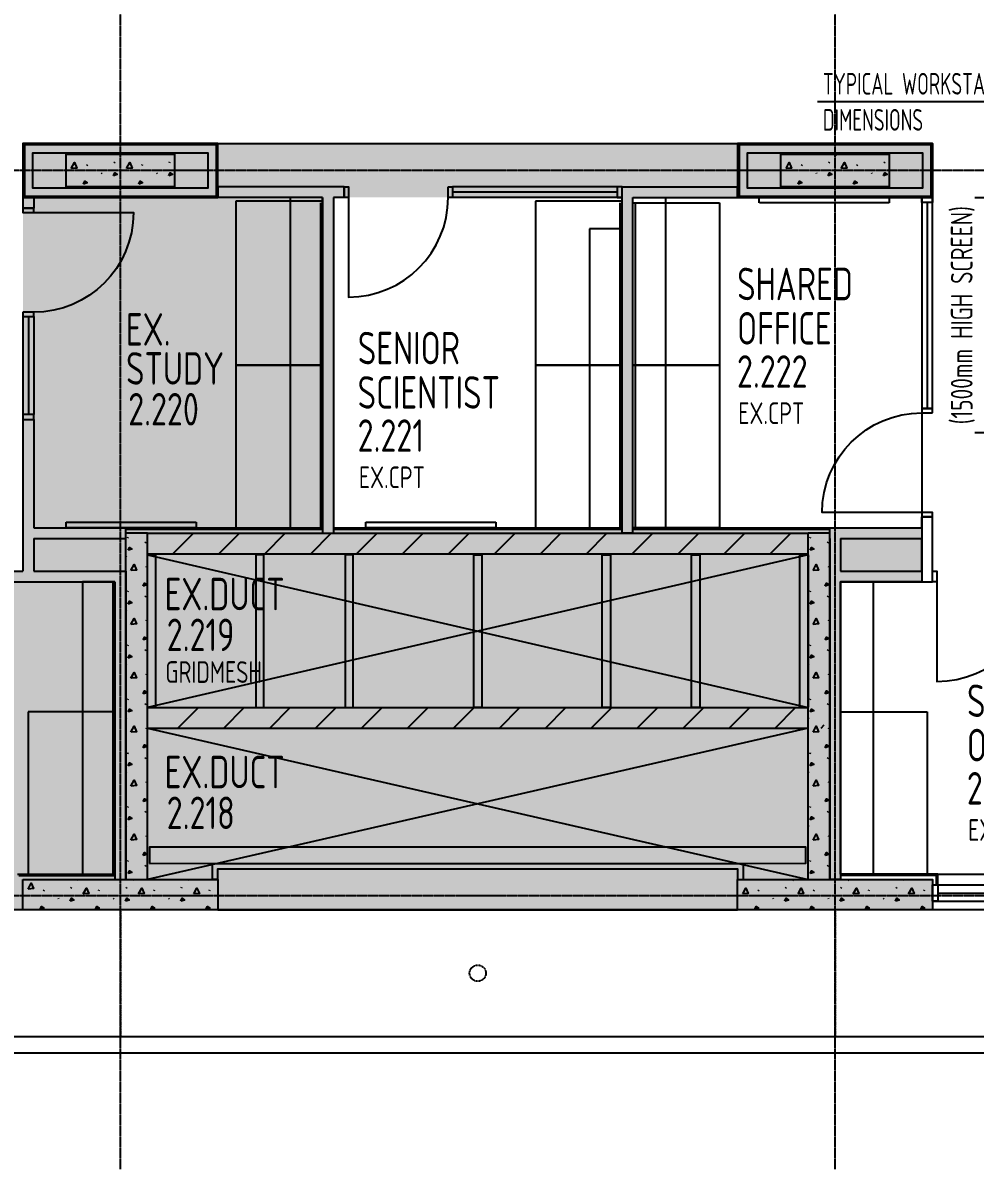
# Model space of a CAD drawing. Header units: millimetres. Extents: x -45258 to 103756, y -3540 to 105026.
# Drawn here: x 38473 to 47266, y -2981 to 7605 of the extents above; entities that cross this region are included whole.
import ezdxf

# ---------------------------------------------------------------- set-up
doc = ezdxf.new("R2010")
doc.units = ezdxf.units.MM
doc.header["$LTSCALE"] = 0.4
for name, pattern in [('BLD-80-FL-2$0$CENTER', [50.8, 31.75, -6.35, 6.35, -6.35]), ('BLD-80-FL-2$0$DASHED2', [9.525, 6.35, -3.175]), ('BLD-80-FL-2$0$HIDDEN2', [4.7625, 3.175, -1.5875])]:
    doc.linetypes.add(name, pattern=pattern)
for name, color, linetype in [('BLD-80-FL-2$0$DO-EXST-6CO', 6, 'Continuous'), ('BLD-80-FL-2$0$FL-EXST-8CO', 8, 'Continuous'), ('BLD-80-FL-2$0$FU-FIXD-8CO-EXST', 8, 'Continuous'), ('BLD-80-FL-2$0$ST-GRID-9CE', 9, 'BLD-80-FL-2$0$CENTER'), ('BLD-80-FL-2$0$TX-DIMS-8C0-100', 8, 'Continuous'), ('BLD-80-FL-2$0$TX-EXST-6CO', 6, 'Continuous'), ('BLD-80-FL-2$0$TX-RMNU-2C0-100', 2, 'Continuous'), ('BLD-80-FL-2$0$TX-ROOM-2CO-100', 2, 'Continuous'), ('BLD-80-FL-2$0$TX-ROOM-2CO-NEW', 2, 'Continuous'), ('BLD-80-FL-2$0$TX-TEXT-7C0-100', 7, 'Continuous'), ('BLD-80-FL-2$0$WA-HTCH-8CO-EXST', 8, 'Continuous'), ('BLD-80-FL-2$0$WA-MASN-3CO-EXST', 3, 'Continuous'), ('BLD-80-FL-2$0$WA-PART-6C0-EXST', 6, 'Continuous'), ('BLD-80-FL-2$0$WN-EXST-8CO', 8, 'Continuous'), ('XREF', 8, 'Continuous')]:
    doc.layers.add(name, color=color, linetype=linetype)
doc.layers.add('BLD-80-FL-2$0$FU-LOOS-8H2-EXST', color=8, linetype='BLD-80-FL-2$0$HIDDEN2', lineweight=25)
doc.layers.add('BLD-80-FL-2$0$SI-BUIL-253CO', color=253, linetype='Continuous', lineweight=25)
doc.styles.add('BLD-80-FL-2$0$STANDARD', font='isocp2.shx', dxfattribs={"width": 0.8})
doc.dimstyles.new('BLD-80-FL-2$0$TX-DIMS100', dxfattribs={"dimtxt": 200, "dimasz": 250, "dimexe": 125, "dimexo": 500, "dimgap": 50, "dimtad": 1, "dimdec": 1, "dimdsep": 46, "dimtxsty": 'BLD-80-FL-2$0$STANDARD', "dimblk1": 'BLD-80-FL-2$0$DIMTICK', "dimblk2": 'BLD-80-FL-2$0$DIMTICK', "dimsah": 1, "dimcen": 2.5, "dimse1": 1, "dimse2": 1, "dimclrd": 8, "dimclre": 8, "dimclrt": 2, "dimadec": 0, "dimazin": 0, "dimtfac": 1, "dimtdec": 1, "dimtmove": 2, "dimatfit": 3, "dimldrblk": 'BLD-80-FL-2$0$DIMTICK', "dimfxl": 1, "dimtolj": 1, "dimtzin": 0, "dimarcsym": 0})

# ---------------------------------------------------------------- blocks, each defined once
blk = doc.blocks.new('BLD-80-FL-2$0$RMIDEN-EX-100')
at = {"style": 'BLD-80-FL-2$0$STANDARD'}
for tag, p, height in [('ROOMNAM1', (-15, 1567), 300), ('ROOMNAM2', (-15, 1158), 300), ('ROOMNAM3', (-15, 750), 300), ('ROOMNUM', (-14, 345), 300), ('XX', (0, 15), 200)]:
    blk.add_attdef(tag, p, '', height=height, dxfattribs=at)
blk = doc.blocks.new('BLD-80-FL-2$0$RMIDEN-2')
at = {"layer": 'BLD-80-FL-2$0$TX-RMNU-2C0-100', "style": 'BLD-80-FL-2$0$STANDARD'}
blk.add_attdef('ROOMNUM', (-11, 488), '', height=300, dxfattribs=at)
at = {"layer": 'BLD-80-FL-2$0$TX-ROOM-2CO-100', "style": 'BLD-80-FL-2$0$STANDARD'}
for tag, p in [('ROOMNAM1', (-12, 1710)), ('ROOMNAM2', (-12, 1301)), ('ROOMNAM3', (-12, 893))]:
    blk.add_attdef(tag, p, '', height=300, dxfattribs=at)
at = {"layer": 'BLD-80-FL-2$0$TX-TEXT-7C0-100', "style": 'BLD-80-FL-2$0$STANDARD'}
blk.add_attdef('XX', (2, 158), '', height=200, dxfattribs=at)
blk = doc.blocks.new('BLD-80-FL-2$0$DIMTICK')
for p, q in [((0, 1), (0, -1)), ((-1, 0), (1, 0))]:
    blk.add_line(p, q)
at = {"color": 2, "linetype": 'Continuous'}
blk.add_line((-0.5, -0.5), (0.5, 0.5), dxfattribs=at)
blk = doc.blocks.new('*D110')
at = {"layer": 'BLD-80-FL-2$0$TX-DIMS-8C0-100', "color": 8, "lineweight": -2, "transparency": 16777216}
blk.add_line((47741, 4525), (47741, 6200), dxfattribs=at)
at = {"layer": 'Defpoints', "color": 0, "transparency": 16777216}
for p in [(47741, 6450), (48200, 6450), (48200, 4275)]:
    blk.add_point(p, dxfattribs=at)
at = {"layer": 'BLD-80-FL-2$0$TX-DIMS-8C0-100', "color": 8, "lineweight": -2, "transparency": 16777216, "xscale": 250, "yscale": 250, "zscale": 250}
for p, rotation in [((47741, 6450), 90), ((47741, 4275), 270)]:
    blk.add_blockref('BLD-80-FL-2$0$DIMTICK', p, dxfattribs=dict(at, rotation=rotation))
at = {"layer": 'BLD-80-FL-2$0$TX-DIMS-8C0-100', "color": 2, "transparency": 16777216, "insert": (47379, 5363), "char_height": 200, "attachment_point": 5, "rotation": 90, "style": 'BLD-80-FL-2$0$STANDARD'}
blk.add_mtext('\\A1;(1500mm HIGH SCREEN)', dxfattribs=at)
blk = doc.blocks.new('BLD-80-FL-2', base_point=(226.58, 457.44))
at = {"layer": 'BLD-80-FL-2$0$SI-BUIL-253CO'}
h = blk.add_hatch(color=256, dxfattribs=at)
h.dxf.hatch_style = 1
h.paths.add_polyline_path([(33930.98, 4350.99), (36240.99, 4350.99), (36240.99, 199.98), (33930.98, 199.98)], flags=16)
h.paths.add_polyline_path([(38800, 6450.02), (41466.66, 6450.02), (41466.66, 3400.02), (38800, 3400.02)], flags=16)
h.paths.add_polyline_path([(36350, 2900.02), (39550, 2900.02), (39550, 200.02), (36350, 200.02)], flags=16)
h.paths.add_polyline_path([(41566.66, 6450.02), (44233.32, 6450.02), (44233.32, 3400.02), (41566.66, 3400.02)], flags=16)
h.paths.add_polyline_path([(38700, 6950.02), (38700, 3000.02), (36349.99, 3000.02), (36349.99, 6950.02), (29849.99, 6950.01), (29849.99, 8700.01), (27292.54, 8700.01), (27292.54, 8818.01), (28771.29, 18568.34), (29466.85, 23152.04), (16621.8, 25100.52), (16625.04, 25122.94), (16625.04, 27379.99), (12299.98, 27379.99), (12299.98, 27100), (13799.98, 27100), (13799.98, 25086.47), (219.98, 23282.48), (219.98, 19520), (3199.98, 19520), (3199.98, 17500), (199.98, 17500), (199.98, 17220), (1349.98, 17220), (1349.98, 16017.89), (739.79, 15927.75), (772.65, 15705.27), (-1172.02, 15418.02), (-327.38, 9699.99), (849.99, 9699.99), (849.99, 9474.99), (4649.78, 9474.99), (4649.78, 6950), (3600, 6950), (3600, 2989.93), (10761.85, 2240.02), (10784.76, 2458.82), (10752.61, 2462.19), (10752.61, 2550.02), (16300, 2550), (16300.02, 1881.32), (16155.36, 1896.47), (16132.45, 1677.66), (19500, 1325.05), (19500.01, 149.98), (18899.98, 147.57), (18900, -130.02), (47099.98, -129.97), (47099.98, 150.03), (46250, 150.03), (46250, 2900.03), (46999.99, 2900.03), (46999.99, 3399.98), (44333.26, 3399.98), (44333.26, 6450.02), (47099.99, 6450.02), (47099.99, 6950.02)])
h = blk.add_hatch(color=256, dxfattribs=at)
h.dxf.hatch_style = 1
h.paths.add_polyline_path([(41466.67, 6450.02), (38800.01, 6450.02), (38800.01, 3400.02), (41466.67, 3400.02)])
h = blk.add_hatch(color=256, dxfattribs=at)
h.dxf.hatch_style = 1
h.paths.add_polyline_path([(39550.01, 2900.02), (36350.01, 2900.02), (36350.01, 200.02), (39550.01, 200.02)])
at = {"layer": 'BLD-80-FL-2$0$DO-EXST-6CO'}
blk.add_line((47099.99, 3500.03), (46999.99, 3500.03), dxfattribs=at)
for points in [[(41666.66, 6550.02), (41706.66, 6550.02), (41706.66, 6450.02), (41666.66, 6450.02)], [(42626.66, 6550.02), (42666.66, 6550.02), (42666.66, 6450.02), (42626.66, 6450.02)], [(38699.99, 6350.02), (38699.99, 6310.01), (38799.99, 6310.02), (38799.99, 6350.02)], [(38700, 5390.02), (38700, 5350.02), (38800, 5350.02), (38799.99, 5390.02)], [(47099.99, 4460.03), (47099.99, 4500.03), (46999.99, 4500.03), (46999.99, 4460.03)], [(47099.99, 3500.03), (47099.99, 3540.03), (46999.99, 3540.03), (46999.99, 3500.03)], [(47099.99, 3000.03), (47139.99, 3000.03), (47139.99, 2900.03), (47099.99, 2900.03)]]:
    blk.add_lwpolyline(points, close=True, dxfattribs=at)
for points in [[(41706.66, 6450.02), (41706.66, 5530.02), (41706.66, 5530.02, 0.41421356), (42626.66, 6450.02)], [(38799.99, 6310.02), (39719.99, 6310.02), (39719.99, 6310.02, -0.41421356), (38800, 5390.02)], [(46999.99, 3540.03), (46079.99, 3540.03), (46079.99, 3540.03, -0.41421356), (46999.99, 4460.03)], [(47139.99, 2900.03), (47139.99, 1980.03), (47139.99, 1980.03, 0.41421356), (48059.99, 2900.03)]]:
    blk.add_lwpolyline(points, format="xyb", dxfattribs=at)
at = {"layer": 'BLD-80-FL-2$0$FL-EXST-8CO'}
for p, q in [((39849.99, 3150.02), (45950, 1740.03)), ((45950, 3150.03), (39850, 1740.02)), ((45950, 1550.03), (39850, 150.02)), ((39850, 1550.02), (45950, 150.03)), ((47149.98, 200.03), (51849.98, 200.03)), ((40499.98, -129.98), (45299.98, -129.97)), ((65099.98, -129.96), (47099.98, -129.97))]:
    blk.add_line(p, q, dxfattribs=at)
at = {"layer": 'BLD-80-FL-2$0$FL-EXST-8CO', "linetype": 'BLD-80-FL-2$0$DASHED2'}
for p, q in [((39600, -129.98), (39600, -1299.11)), ((46200, -129.97), (46200, -1299.11))]:
    blk.add_line(p, q, dxfattribs=at)
at = {"layer": 'BLD-80-FL-2$0$FL-EXST-8CO', "linetype": 'BLD-80-FL-2$0$HIDDEN2'}
for points in [[(39850.04, 3150.02), (39925.04, 3150.02), (39925.04, 1740.02), (39850.04, 1740.02)], [(40924.91, 1740.02), (40924.91, 3150.02), (40849.91, 3150.02), (40849.91, 1740.02)], [(41749.91, 1740.02), (41749.91, 3150.02), (41674.91, 3150.02), (41674.91, 1740.02)], [(42862.49, 1740.02), (42862.49, 3150.03), (42937.49, 3150.03), (42937.49, 1740.02)], [(44050.06, 1740.02), (44050.06, 3150.03), (44125.06, 3150.03), (44125.07, 1740.02)], [(44875.07, 1740.03), (44875.07, 3150.03), (44950.07, 3150.03), (44950.07, 1740.03)], [(45874.92, 3150.03), (45949.92, 3150.03), (45949.92, 1740.03), (45874.92, 1740.03)]]:
    blk.add_lwpolyline(points, close=True, dxfattribs=at)
at = {"layer": 'BLD-80-FL-2$0$FL-EXST-8CO'}
for points in [[(20699.98, -1449.13), (68349.98, -1449.09), (68349.98, 2111.3)], [(20699.98, -1299.13), (68199.98, -1299.09), (68199.98, 2087.62)]]:
    blk.add_lwpolyline(points, dxfattribs=at)
at = {"layer": 'BLD-80-FL-2$0$FL-EXST-8CO', "linetype": 'BLD-80-FL-2$0$DASHED2'}
blk.add_circle((42900, -714.54), 75, dxfattribs=at)
at = {"layer": 'BLD-80-FL-2$0$FU-FIXD-8CO-EXST'}
for p, q in [((41466.6, 6414.98), (40666.6, 6414.98)), ((40666.6, 6414.98), (40666.6, 4899.98)), ((41466.6, 6449.98), (41166.6, 6449.98)), ((41166.6, 6449.98), (41166.6, 3399.98)), ((41446.6, 6401.68), (41446.6, 3399.98)), ((41466.6, 4899.98), (41466.6, 6414.98)), ((44233.26, 6414.98), (43433.26, 6414.99)), ((43433.26, 6414.99), (43433.26, 4899.99)), ((44213.26, 6401.68), (44213.26, 3399.98)), ((44233.26, 4899.98), (44233.26, 6414.98)), ((44333.26, 3399.98), (44333.26, 6449.98)), ((44333.26, 6399.98), (45133.26, 6399.98)), ((44333.26, 4899.98), (44333.26, 6399.98)), ((44353.26, 6401.68), (44353.26, 3399.98)), ((44633.26, 6449.98), (44633.26, 3399.98)), ((45133.26, 6399.98), (45133.26, 4899.98)), ((44233.26, 6161.34), (43933.26, 6161.34)), ((43933.26, 6161.34), (43933.26, 3399.98)), ((44233.26, 3399.98), (44233.26, 6161.34)), ((41466.6, 4899.98), (40666.6, 4899.98)), ((40666.6, 4899.98), (40666.6, 3399.98)), ((40666.6, 4899.98), (41466.6, 4899.98)), ((41466.6, 3399.98), (41466.6, 4899.98)), ((44233.26, 4899.98), (43433.26, 4899.99)), ((43433.26, 4899.99), (43433.26, 3399.99)), ((43433.26, 4899.99), (44233.26, 4899.98)), ((44233.26, 3399.98), (44233.26, 4899.98)), ((44333.26, 4899.98), (45133.26, 4899.98)), ((44333.26, 3399.98), (44333.26, 4899.98)), ((45133.26, 4899.98), (44333.26, 4899.98)), ((45133.26, 4899.98), (45133.26, 3399.98)), ((39099.94, 3449.98), (40299.94, 3449.98)), ((39099.94, 3399.98), (39099.94, 3449.98)), ((40299.94, 3399.98), (39099.94, 3399.98)), ((40299.94, 3449.98), (40299.94, 3399.98)), ((40666.6, 3399.98), (41466.6, 3399.98)), ((41166.6, 3399.98), (41466.6, 3399.98)), ((41866.6, 3449.98), (43066.6, 3449.98)), ((41866.6, 3399.98), (41866.6, 3449.98)), ((43066.6, 3399.98), (41866.6, 3399.98)), ((43066.6, 3449.98), (43066.6, 3399.98)), ((43433.26, 3399.99), (44233.26, 3399.98)), ((43933.26, 3399.98), (44233.26, 3399.98)), ((45133.26, 3399.98), (44333.26, 3399.98)), ((44633.26, 3399.98), (44333.26, 3399.98)), ((39249.37, 2899.98), (39249.37, 199.98)), ((39529.37, 2899.98), (39529.37, 199.98)), ((39549.37, 199.98), (39549.37, 2899.98)), ((46249.94, 2899.99), (46549.94, 2899.99)), ((46249.94, 199.98), (46249.94, 2899.99)), ((46549.94, 2899.99), (46549.94, 199.98)), ((39549.37, 1699.98), (38749.37, 1699.98)), ((38749.37, 1699.98), (38749.37, 199.98)), ((46249.94, 1699.98), (47049.94, 1699.98)), ((46249.94, 199.98), (46249.94, 1699.98)), ((47049.94, 1699.98), (47049.94, 199.98)), ((46549.94, 199.98), (46249.94, 199.98))]:
    blk.add_line(p, q, dxfattribs=at)
at = {"layer": 'BLD-80-FL-2$0$FU-LOOS-8H2-EXST'}
for p, q in [((41466.6, 3399.98), (41466.6, 6449.98)), ((45499.93, 6449.98), (46699.93, 6449.98)), ((45499.93, 6399.98), (45499.93, 6449.98)), ((46699.93, 6399.98), (45499.93, 6399.98)), ((46699.93, 6449.98), (46699.93, 6399.98)), ((39549.37, 2899.98), (39249.37, 2899.98)), ((39549.37, 199.98), (39549.37, 1699.98)), ((38749.37, 199.98), (39549.37, 199.98)), ((39249.37, 199.98), (39549.37, 199.98)), ((47049.94, 199.98), (46249.94, 199.98))]:
    blk.add_line(p, q, dxfattribs=at)
at = {"layer": 'BLD-80-FL-2$0$SI-BUIL-253CO', "flags": 128}
blk.add_lwpolyline([(38700, 6950.02), (47099.99, 6950.02), (47099.99, 6450.02), (46999.99, 6450.02), (46999.99, 2900.03), (46250, 2900.03), (46250, 150.03), (47099.98, 150.03), (47099.98, -129.97), (18900, -130.02)], dxfattribs=at)
at = {"layer": 'BLD-80-FL-2$0$ST-GRID-9CE'}
for p, q in [((39600, -2523.99), (39599.97, 31750)), ((46200, -2523.99), (46199.97, 31750)), ((84082.76, 6700), (-5320.19, 6700)), ((84082.76, 0), (-5320.19, 0))]:
    blk.add_line(p, q, dxfattribs=at)
at = {"layer": 'BLD-80-FL-2$0$TX-DIMS-8C0-100'}
blk.add_line((47999.99, 7333.76), (46037.89, 7333.76), dxfattribs=at)
at = {"layer": 'BLD-80-FL-2$0$WA-HTCH-8CO-EXST'}
for p, q in [((39099.99, 6847.59), (39104.26, 6841.19)), ((39543.3, 6771.02), (39547.56, 6780.61)), ((39606.18, 6850.02), (39610.44, 6843.62)), ((39610.44, 6847.59), (39614.71, 6841.19)), ((40053.75, 6771.02), (40058.01, 6780.62)), ((45699.99, 6847.59), (45704.26, 6841.2)), ((46143.3, 6771.03), (46147.56, 6780.62)), ((46206.18, 6850.02), (46210.44, 6843.63)), ((46210.44, 6847.59), (46214.71, 6841.2)), ((46653.75, 6771.03), (46658.01, 6780.62)), ((39290.75, 6746.52), (39295.01, 6756.11)), ((39423.95, 6678.32), (39428.21, 6671.92)), ((39801.2, 6746.52), (39805.46, 6756.11)), ((39934.4, 6678.32), (39938.66, 6671.92)), ((45890.75, 6746.52), (45895.01, 6756.11)), ((46023.95, 6678.32), (46028.21, 6671.93)), ((46401.2, 6746.52), (46405.46, 6756.11)), ((46534.4, 6678.32), (46538.66, 6671.93)), ((39668.12, 3303.99), (39672.39, 3313.58)), ((40084.26, 3160.02), (40274.26, 3350.02)), ((40508.52, 3160.02), (40698.52, 3350.02)), ((40932.79, 3160.02), (41122.79, 3350.02)), ((41357.05, 3160.02), (41547.05, 3350.02)), ((41781.31, 3160.02), (41971.31, 3350.02)), ((42205.58, 3160.02), (42395.58, 3350.02)), ((42629.84, 3160.03), (42819.84, 3350.03)), ((43054.11, 3160.03), (43244.11, 3350.03)), ((43478.37, 3160.03), (43668.37, 3350.03)), ((43902.63, 3160.03), (44092.63, 3350.03)), ((44326.9, 3160.03), (44516.9, 3350.03)), ((44751.16, 3160.03), (44941.16, 3350.03)), ((45175.43, 3160.03), (45365.43, 3350.03)), ((45599.69, 3160.03), (45789.69, 3350.03)), ((45968.12, 3304), (45972.39, 3313.59)), ((39830.1, 3260.3), (39834.36, 3269.89)), ((46130.1, 3260.3), (46134.36, 3269.9)), ((39649.99, 3130.3), (39650, 3130.29)), ((39650, 3134.26), (39654.26, 3127.86)), ((45950, 3134.27), (45954.26, 3127.87)), ((45950, 3130.3), (45950, 3130.3)), ((39840.75, 3033.19), (39845.01, 3042.78)), ((46140.75, 3033.2), (46145.02, 3042.79)), ((39668.12, 2806.21), (39672.39, 2815.8)), ((39830.1, 2762.52), (39834.36, 2772.11)), ((45968.12, 2806.22), (45972.39, 2815.81)), ((46130.1, 2762.53), (46134.36, 2772.12)), ((39650, 2636.48), (39654.26, 2630.09)), ((39650, 2632.52), (39650, 2632.52)), ((39840.75, 2535.41), (39845.01, 2545)), ((45950, 2636.49), (45954.26, 2630.09)), ((45950, 2632.52), (45950, 2632.52)), ((46140.75, 2535.42), (46145.02, 2545.01)), ((39668.12, 2308.43), (39672.39, 2318.03)), ((39830.1, 2264.74), (39834.36, 2274.33)), ((45968.13, 2308.44), (45972.39, 2318.03)), ((46130.1, 2264.75), (46134.36, 2274.34)), ((39650, 2138.7), (39654.26, 2132.31)), ((39650, 2134.74), (39650, 2134.74)), ((45950, 2138.71), (45954.26, 2132.31)), ((45950, 2134.74), (45950, 2134.74)), ((39840.75, 2037.63), (39845.02, 2047.23)), ((46140.75, 2037.64), (46145.02, 2047.23)), ((39668.12, 1810.66), (39672.39, 1820.25)), ((45968.13, 1810.66), (45972.39, 1820.25)), ((39830.1, 1766.97), (39834.36, 1776.56)), ((40130.02, 1550.02), (40320.02, 1740.02)), ((40554.28, 1550.02), (40744.28, 1740.02)), ((40978.55, 1550.02), (41168.55, 1740.02)), ((41402.81, 1550.02), (41592.81, 1740.02)), ((41827.08, 1550.02), (42017.07, 1740.02)), ((42251.34, 1550.02), (42441.34, 1740.02)), ((42675.6, 1550.02), (42865.6, 1740.02)), ((43099.87, 1550.02), (43289.87, 1740.02)), ((43524.13, 1550.02), (43714.13, 1740.02)), ((43948.4, 1550.02), (44138.4, 1740.02)), ((44372.66, 1550.03), (44562.66, 1740.03)), ((44796.92, 1550.03), (44986.92, 1740.03)), ((45221.19, 1550.03), (45411.19, 1740.03)), ((45645.45, 1550.03), (45835.45, 1740.03)), ((46130.1, 1766.97), (46134.36, 1776.56)), ((39650, 1640.93), (39654.26, 1634.53)), ((39650, 1636.96), (39650, 1636.96)), ((45950, 1640.93), (45954.26, 1634.54)), ((45950, 1636.97), (45950, 1636.97)), ((39840.75, 1539.86), (39845.02, 1549.45)), ((46069.72, 1550.03), (46100, 1580.31)), ((46140.75, 1539.86), (46145.02, 1549.45)), ((39668.12, 1312.88), (39672.39, 1322.47)), ((39830.1, 1269.19), (39834.36, 1278.78)), ((45968.13, 1312.88), (45972.39, 1322.48)), ((46130.1, 1269.19), (46134.36, 1278.78)), ((39650, 1143.15), (39654.26, 1136.75)), ((39650, 1139.18), (39650, 1139.18)), ((45950, 1143.15), (45954.26, 1136.76)), ((39840.75, 1042.08), (39845.02, 1051.67)), ((46140.76, 1042.08), (46145.02, 1051.67)), ((39668.12, 815.1), (39672.39, 824.69)), ((39830.1, 771.41), (39834.36, 781)), ((45968.13, 815.11), (45972.39, 824.7)), ((46130.1, 771.41), (46134.36, 781.01)), ((39650, 645.37), (39654.26, 638.97)), ((39650, 641.4), (39650, 641.4)), ((45950, 645.38), (45954.26, 638.98)), ((39840.75, 544.3), (39845.02, 553.89)), ((46140.76, 544.31), (46145.02, 553.9)), ((39668.12, 317.32), (39672.39, 326.91)), ((45968.13, 317.33), (45972.39, 326.92)), ((39830.1, 273.63), (39834.36, 283.22)), ((46130.1, 273.64), (46134.36, 283.23)), ((39206.17, 150.02), (39210.43, 143.63)), ((39210.43, 147.59), (39214.69, 141.2)), ((39716.62, 150.02), (39720.88, 143.63)), ((39720.88, 147.59), (39725.14, 141.2)), ((40227.07, 150.02), (40231.33, 143.63)), ((40231.33, 147.59), (40235.59, 141.2)), ((45299.98, 147.6), (45304.24, 141.2)), ((45806.17, 150.03), (45810.43, 143.63)), ((45810.43, 147.6), (45814.69, 141.2)), ((46316.62, 150.03), (46320.88, 143.63)), ((46320.88, 147.6), (46325.14, 141.2)), ((46827.07, 150.03), (46831.33, 143.63)), ((46831.33, 147.6), (46835.59, 141.2)), ((38890.73, 46.52), (38895, 56.11)), ((39143.29, 71.03), (39147.55, 80.62)), ((39401.18, 46.52), (39405.45, 56.11)), ((39653.74, 71.03), (39658, 80.62)), ((39911.63, 46.52), (39915.9, 56.11)), ((40164.19, 71.03), (40168.45, 80.62)), ((40422.08, 46.52), (40426.35, 56.11)), ((45490.73, 46.53), (45495, 56.12)), ((45743.29, 71.03), (45747.55, 80.63)), ((46001.18, 46.53), (46005.45, 56.12)), ((46253.74, 71.04), (46258, 80.63)), ((46511.63, 46.53), (46515.9, 56.12)), ((46764.19, 71.04), (46768.45, 80.63)), ((47022.08, 46.53), (47026.35, 56.12)), ((39023.94, -21.68), (39028.2, -28.07)), ((39534.39, -21.68), (39538.65, -28.07)), ((40044.84, -21.68), (40049.1, -28.07)), ((45623.94, -21.67), (45628.2, -28.07)), ((46134.39, -21.67), (46138.65, -28.07)), ((46644.84, -21.67), (46649.1, -28.07))]:
    blk.add_line(p, q, dxfattribs=at)
for points in [[(39146.89, 6717.75), (39175.66, 6772.09), (39198.04, 6722.01), (39147.96, 6717.75)], [(39535.84, 6650.61), (39548.63, 6677.25), (39569.94, 6661.27), (39535.84, 6650.61)], [(39657.34, 6717.75), (39686.11, 6772.09), (39708.49, 6722.01), (39658.41, 6717.75)], [(40046.29, 6650.61), (40059.08, 6677.25), (40080.39, 6661.27), (40046.29, 6650.61)], [(45746.89, 6717.75), (45775.66, 6772.1), (45798.04, 6722.02), (45747.96, 6717.75)], [(46135.84, 6650.62), (46148.63, 6677.26), (46169.94, 6661.27), (46135.84, 6650.62)], [(46257.34, 6717.75), (46286.11, 6772.1), (46308.49, 6722.02), (46258.41, 6717.75)], [(46646.29, 6650.62), (46659.08, 6677.26), (46680.39, 6661.27), (46646.29, 6650.62)], [(39258.99, 6574.44), (39271.78, 6601.08), (39293.09, 6585.09), (39258.99, 6574.44)], [(39769.44, 6574.44), (39782.23, 6601.08), (39803.54, 6585.09), (39769.44, 6574.44)], [(45858.99, 6574.44), (45871.78, 6601.09), (45893.09, 6585.1), (45858.99, 6574.44)], [(46369.44, 6574.44), (46382.23, 6601.09), (46403.54, 6585.1), (46369.44, 6574.44)], [(39670.26, 3192.1), (39683.04, 3218.74), (39704.35, 3202.76), (39670.26, 3192.1)], [(45970.26, 3192.11), (45983.04, 3218.75), (46004.36, 3202.76), (45970.26, 3192.11)], [(39696.9, 3004.42), (39725.67, 3058.77), (39748.05, 3008.68), (39697.96, 3004.42)], [(45996.9, 3004.43), (46025.67, 3058.77), (46048.05, 3008.69), (45997.96, 3004.43)], [(39808.99, 2861.11), (39821.78, 2887.75), (39843.09, 2871.77), (39808.99, 2861.11)], [(46109, 2861.12), (46121.78, 2887.76), (46143.09, 2871.77), (46109, 2861.12)], [(39670.26, 2694.32), (39683.04, 2720.96), (39704.35, 2704.98), (39670.26, 2694.32)], [(45970.26, 2694.33), (45983.04, 2720.97), (46004.36, 2704.98), (45970.26, 2694.33)], [(39696.9, 2506.64), (39725.67, 2560.99), (39748.05, 2510.91), (39697.96, 2506.64)], [(45996.9, 2506.65), (46025.67, 2560.99), (46048.05, 2510.91), (45997.96, 2506.65)], [(39808.99, 2363.33), (39821.78, 2389.98), (39843.09, 2373.99), (39808.99, 2363.33)], [(46109, 2363.34), (46121.78, 2389.98), (46143.09, 2373.99), (46109, 2363.34)], [(39670.26, 2196.54), (39683.04, 2223.19), (39704.35, 2207.2), (39670.26, 2196.54)], [(45970.26, 2196.55), (45983.04, 2223.19), (46004.36, 2207.21), (45970.26, 2196.55)], [(39696.9, 2008.86), (39725.67, 2063.21), (39748.05, 2013.13), (39697.96, 2008.86)], [(45996.9, 2008.87), (46025.67, 2063.21), (46048.05, 2013.13), (45997.96, 2008.87)], [(39808.99, 1865.55), (39821.78, 1892.2), (39843.09, 1876.21), (39808.99, 1865.55)], [(46109, 1865.56), (46121.78, 1892.2), (46143.09, 1876.22), (46109, 1865.56)], [(39670.26, 1698.77), (39683.04, 1725.41), (39704.35, 1709.42), (39670.26, 1698.77)], [(45970.26, 1698.77), (45983.04, 1725.41), (46004.36, 1709.43), (45970.26, 1698.77)], [(39696.9, 1511.09), (39725.67, 1565.43), (39748.05, 1515.35), (39697.96, 1511.09)], [(45996.9, 1511.09), (46025.67, 1565.44), (46048.05, 1515.35), (45997.96, 1511.09)], [(39808.99, 1367.78), (39821.78, 1394.42), (39843.09, 1378.43), (39808.99, 1367.78)], [(46109, 1367.78), (46121.78, 1394.42), (46143.09, 1378.44), (46109, 1367.78)], [(39670.26, 1200.99), (39683.04, 1227.63), (39704.35, 1211.64), (39670.26, 1200.99)], [(45970.26, 1200.99), (45983.05, 1227.64), (46004.36, 1211.65), (45970.26, 1200.99)], [(39696.9, 1013.31), (39725.67, 1067.65), (39748.05, 1017.57), (39697.96, 1013.31)], [(45996.9, 1013.31), (46025.67, 1067.66), (46048.05, 1017.58), (45997.96, 1013.31)], [(39809, 870), (39821.78, 896.64), (39843.09, 880.65), (39809, 870)], [(46109, 870), (46121.78, 896.65), (46143.1, 880.66), (46109, 870)], [(39670.26, 703.21), (39683.04, 729.85), (39704.36, 713.87), (39670.26, 703.21)], [(45970.26, 703.22), (45983.05, 729.86), (46004.36, 713.87), (45970.26, 703.22)], [(39696.9, 515.53), (39725.67, 569.88), (39748.05, 519.79), (39697.96, 515.53)], [(45996.9, 515.54), (46025.67, 569.88), (46048.05, 519.8), (45997.96, 515.54)], [(39809, 372.22), (39821.78, 398.86), (39843.09, 382.88), (39809, 372.22)], [(46109, 372.23), (46121.78, 398.87), (46143.1, 382.88), (46109, 372.23)], [(39670.26, 205.43), (39683.04, 232.07), (39704.36, 216.09), (39670.26, 205.43)], [(45970.26, 205.44), (45983.05, 232.08), (46004.36, 216.09), (45970.26, 205.44)], [(38746.88, 62.75), (38775.65, 117.1), (38798.03, 67.01), (38747.94, 62.75)], [(39257.33, 17.75), (39286.1, 72.1), (39308.48, 22.02), (39258.39, 17.75)], [(39767.78, 17.75), (39796.55, 72.1), (39818.93, 22.02), (39768.84, 17.75)], [(40278.23, 17.75), (40307, 72.1), (40329.38, 22.02), (40279.29, 17.75)], [(45346.88, 17.76), (45375.65, 72.1), (45398.03, 22.02), (45347.94, 17.76)], [(45857.33, 17.76), (45886.1, 72.1), (45908.48, 22.02), (45858.39, 17.76)], [(46367.78, 17.76), (46396.55, 72.1), (46418.93, 22.02), (46368.84, 17.76)], [(46878.23, 17.76), (46907, 72.1), (46929.38, 22.02), (46879.29, 17.76)], [(38858.98, -125.56), (38871.76, -98.92), (38893.07, -114.9), (38858.98, -125.56)], [(39135.83, -49.38), (39148.61, -22.74), (39169.93, -38.73), (39135.83, -49.38)], [(39369.43, -125.56), (39382.21, -98.91), (39403.52, -114.9), (39369.43, -125.56)], [(39646.28, -49.38), (39659.06, -22.74), (39680.38, -38.73), (39646.28, -49.38)], [(39879.88, -125.56), (39892.66, -98.91), (39913.97, -114.9), (39879.88, -125.56)], [(40156.73, -49.38), (40169.51, -22.74), (40190.83, -38.73), (40156.73, -49.38)], [(40390.33, -125.56), (40403.11, -98.91), (40424.42, -114.9), (40390.33, -125.56)], [(45458.98, -125.55), (45471.76, -98.91), (45493.07, -114.9), (45458.98, -125.55)], [(45735.83, -49.38), (45748.61, -22.74), (45769.93, -38.72), (45735.83, -49.38)], [(45969.43, -125.55), (45982.21, -98.91), (46003.52, -114.9), (45969.43, -125.55)], [(46246.28, -49.38), (46259.06, -22.74), (46280.38, -38.72), (46246.28, -49.38)], [(46479.88, -125.55), (46492.66, -98.91), (46513.97, -114.9), (46479.88, -125.55)], [(46756.73, -49.38), (46769.51, -22.74), (46790.83, -38.72), (46756.73, -49.38)], [(46990.33, -125.55), (47003.11, -98.91), (47024.42, -114.9), (46990.33, -125.55)]]:
    blk.add_lwpolyline(points, dxfattribs=at)
at = {"layer": 'BLD-80-FL-2$0$WA-MASN-3CO-EXST'}
for p, q in [((39650, 150.02), (39649.99, 3350.02)), ((39849.99, 3350.02), (39649.99, 3350.02)), ((39849.99, 3350.02), (45950, 3350.03)), ((39850, 150.02), (39849.99, 3350.02)), ((39849.99, 3160.02), (39849.99, 3350.02)), ((45950, 150.03), (45950, 3350.03)), ((46150, 3350.03), (45950, 3350.03)), ((45950, 3160.03), (45950, 3350.03)), ((46150, 150.03), (46150, 3350.03)), ((39849.99, 3160.02), (45950, 3160.03)), ((39850, 1740.02), (45950, 1740.03)), ((39850, 1550.02), (39850, 1740.02)), ((45950, 1550.03), (45950, 1740.03)), ((39850, 1550.02), (45950, 1550.03))]:
    blk.add_line(p, q, dxfattribs=at)
for points in [[(39099.99, 6850.02), (40099.99, 6850.02), (40099.99, 6550.02), (39099.99, 6550.02)], [(45699.99, 6850.02), (46699.99, 6850.02), (46699.99, 6550.02), (45699.99, 6550.02)], [(38699.98, 150.02), (40499.98, 150.02), (40499.98, -129.98), (38699.98, -129.98)], [(45299.98, 150.03), (47099.98, 150.03), (47099.98, -129.97), (45299.98, -129.97)]]:
    blk.add_lwpolyline(points, close=True, dxfattribs=at)
at = {"layer": 'BLD-80-FL-2$0$WA-PART-6C0-EXST'}
for p, q in [((41666.66, 6550.02), (40499.99, 6550.02)), ((40499.99, 6550.02), (40499.99, 6450.02)), ((41666.66, 6550.02), (41666.66, 6450.02)), ((44233.32, 3350.02), (44233.32, 6550.02)), ((44233.32, 6550.02), (45299.99, 6550.02)), ((45299.99, 6450.02), (45299.99, 6550.02)), ((38699.99, 6450.02), (38699.99, 6350.02)), ((38699.99, 6450.02), (38799.99, 6450.02)), ((38799.99, 6450.02), (38799.99, 6350.01)), ((41466.66, 6450.02), (40499.99, 6450.02)), ((41466.66, 6450.02), (41466.66, 3350.02)), ((41566.66, 6450.02), (41566.66, 3350.02)), ((41666.66, 6450.02), (41566.66, 6450.02)), ((44333.32, 3350.02), (44333.32, 6450.02)), ((44333.32, 6450.02), (45299.99, 6450.02)), ((38699.99, 6350.02), (38799.99, 6350.01)), ((38700, 4399.99), (38700, 3000.02)), ((38700, 4399.99), (38800, 4399.99)), ((38800, 4399.99), (38800, 3400.02)), ((46999.99, 3400.03), (46999.99, 3500.03)), ((47099.99, 2900.03), (47099.99, 3500.03)), ((38800, 3400.02), (39650, 3400.02)), ((39649.99, 3400.02), (41466.66, 3400.02)), ((39650, 3300.02), (39650, 3400.02)), ((41566.66, 3400.02), (44233.32, 3400.03)), ((44333.32, 3400.03), (46150, 3400.03)), ((46150, 3400.03), (46999.99, 3400.03)), ((46150, 3300.03), (46150, 3400.03)), ((38800, 3300.02), (39650, 3300.02)), ((38800, 3300.02), (38800, 3000.02)), ((39649.99, 3387.02), (41466.66, 3387.02)), ((41466.66, 3350.02), (41566.66, 3350.02)), ((41566.66, 3387.02), (44233.32, 3387.03)), ((44333.32, 3350.02), (44233.32, 3350.02)), ((44333.32, 3387.03), (46150, 3387.03)), ((46150, 3300.03), (46150, 150.03)), ((46250, 3300.03), (46250, 3000.03)), ((46250, 3300.03), (46999.99, 3300.03)), ((46999.99, 3000.03), (46999.99, 3300.03)), ((38600, 3000.02), (38700, 3000.02)), ((38800, 3000.02), (39650, 3000.02)), ((39650, 3000.02), (39650, 150.02)), ((46250, 3000.03), (46999.99, 3000.03)), ((38600, 2900.02), (39550, 2900.02)), ((39550, 2900.02), (39550, 150.02)), ((46250, 2900.03), (47099.99, 2900.03)), ((46250, 2900.03), (46250, 150.03)), ((38649.98, 200.02), (39549.95, 200.02)), ((38662.98, 187.02), (39549.95, 187.02)), ((39550, 150.02), (39650, 150.02)), ((40499.98, 150.02), (40449.98, 150.02)), ((45299.98, 150.03), (45349.98, 150.03)), ((46250, 150.03), (46150, 150.03)), ((47149.98, 200.03), (46250, 200.03)), ((47136.98, 187.03), (46250, 187.03)), ((47136.98, 100.03), (47136.98, 187.03)), ((47149.98, 100.03), (47149.98, 200.03))]:
    blk.add_line(p, q, dxfattribs=at)
for points in [[(39549.99, 6450.02), (40499.99, 6450.02), (40499.99, 6950.02), (38699.99, 6950.02), (38699.99, 6450.02), (39549.99, 6450.02)], [(39549.99, 6463.02), (40486.99, 6463.02), (40486.99, 6937.02), (38712.99, 6937.02), (38712.99, 6463.02), (39549.99, 6463.02)], [(46250, 6450.02), (47099.99, 6450.02), (47099.99, 6950.02), (45299.99, 6950.02), (45299.99, 6450.02), (46250, 6450.02)], [(46250, 6463.02), (47086.99, 6463.02), (47086.99, 6937.02), (45312.99, 6937.02), (45312.99, 6463.02), (46250, 6463.02)], [(39549.99, 6539.02), (40410.99, 6539.02), (40410.99, 6861.02), (38788.99, 6861.02), (38788.99, 6539.02), (39549.99, 6539.02)], [(46250, 6539.02), (47010.99, 6539.02), (47010.99, 6861.02), (45388.99, 6861.02), (45388.99, 6539.02), (46250, 6539.02)], [(40449.98, 150.02), (40449.98, 300.02), (45349.98, 300.02), (45349.98, 150.03)], [(40499.98, 150.02), (40499.98, 250.02), (45299.98, 250.02), (45299.98, 150.03)]]:
    blk.add_lwpolyline(points, dxfattribs=at)
blk.add_lwpolyline([(39869.95, 300.02), (45930.03, 300.03), (45930.03, 450.03), (39869.95, 450.02)], close=True, dxfattribs=at)
at = {"layer": 'BLD-80-FL-2$0$WN-EXST-8CO'}
for p, q in [((44233.32, 6550.02), (42666.66, 6550.02)), ((44188.32, 6500.02), (42666.66, 6500.02)), ((44233.32, 6450.02), (42666.66, 6450.02)), ((47049.99, 6405.02), (47049.99, 4500.03)), ((38700, 5350.02), (38700, 4444.99)), ((38750, 5350.02), (38750, 4444.99)), ((38800, 5350.02), (38800, 4444.99)), ((47099.98, 100.03), (51899.98, 100.03)), ((47149.98, 25.03), (49477.48, 25.03)), ((47099.98, -49.97), (51899.98, -49.97))]:
    blk.add_line(p, q, dxfattribs=at)
for points in [[(44233.32, 6550.02), (44188.32, 6550.02), (44188.32, 6450.02), (44233.32, 6450.02)], [(46999.99, 4500.03), (47099.99, 4500.03), (47099.99, 6450.02), (46999.99, 6450.02)], [(46999.99, 6450.02), (47099.99, 6450.02), (47099.99, 6405.02), (46999.99, 6405.02)], [(38700, 4399.99), (38800, 4399.99), (38800, 4444.99), (38700, 4444.99)], [(47099.98, 100.03), (47149.98, 100.03), (47149.98, -49.97), (47099.98, -49.97)]]:
    blk.add_lwpolyline(points, close=True, dxfattribs=at)
at = {"layer": 'BLD-80-FL-2$0$TX-EXST-6CO'}
ref = blk.add_blockref('BLD-80-FL-2$0$RMIDEN-EX-100', (39793.74, 3390.42), dxfattribs=at)
ref.add_attrib('ROOMNAM1', 'EX. ', (39650.5, 5081.72), dxfattribs={"layer": '0', "height": 300, "style": 'BLD-80-FL-2$0$STANDARD', "width": 0.8})
ref.add_attrib('ROOMNAM2', 'STUDY', (39652.17, 4721.22), dxfattribs={"layer": '0', "height": 300, "style": 'BLD-80-FL-2$0$STANDARD', "width": 0.8})
ref.add_attrib('ROOMNUM', '2.220', (39671.83, 4344.43), dxfattribs={"layer": '0', "height": 300, "style": 'BLD-80-FL-2$0$STANDARD', "width": 0.8})
ref = blk.add_blockref('BLD-80-FL-2$0$RMIDEN-EX-100', (40149.74, 1306.42), dxfattribs=at)
ref.add_attrib('ROOMNAM2', 'EX.DUCT', (40008.17, 2637.22), dxfattribs={"layer": '0', "height": 300, "style": 'BLD-80-FL-2$0$STANDARD', "width": 0.8})
ref.add_attrib('ROOMNUM', '2.219', (40027.83, 2260.43), dxfattribs={"layer": '0', "height": 300, "style": 'BLD-80-FL-2$0$STANDARD', "width": 0.8})
ref.add_attrib('XX', 'GRIDMESH', (40015, 1966.76), dxfattribs={"layer": '0', "height": 200, "style": 'BLD-80-FL-2$0$STANDARD', "width": 0.8})
ref = blk.add_blockref('BLD-80-FL-2$0$RMIDEN-EX-100', (40149.74, -337.58), dxfattribs=at)
ref.add_attrib('ROOMNAM2', 'EX.DUCT', (40008.17, 993.22), dxfattribs={"layer": '0', "height": 300, "style": 'BLD-80-FL-2$0$STANDARD', "width": 0.8})
ref.add_attrib('ROOMNUM', '2.218', (40027.83, 616.43), dxfattribs={"layer": '0', "height": 300, "style": 'BLD-80-FL-2$0$STANDARD', "width": 0.8})
at = {"layer": 'BLD-80-FL-2$0$TX-ROOM-2CO-NEW'}
ref = blk.add_blockref('BLD-80-FL-2$0$RMIDEN-2', (45352.48, 3791.05), dxfattribs=at)
ref.add_attrib('XX', 'EX.CPT', (45305.08, 4357.59), dxfattribs={"layer": 'BLD-80-FL-2$0$TX-TEXT-7C0-100', "height": 200, "style": 'BLD-80-FL-2$0$STANDARD', "width": 0.8})
ref.add_attrib('ROOMNUM', '2.222', (45293.64, 4692.94), dxfattribs={"layer": 'BLD-80-FL-2$0$TX-RMNU-2C0-100', "height": 300, "style": 'BLD-80-FL-2$0$STANDARD', "width": 0.8})
ref.add_attrib('ROOMNAM2', 'OFFICE', (45294.1, 5091.56), dxfattribs={"layer": 'BLD-80-FL-2$0$TX-ROOM-2CO-100', "height": 300, "style": 'BLD-80-FL-2$0$STANDARD', "width": 0.8})
ref.add_attrib('ROOMNAM1', 'SHARED', (45295.62, 5501.36), dxfattribs={"layer": 'BLD-80-FL-2$0$TX-ROOM-2CO-100', "height": 300, "style": 'BLD-80-FL-2$0$STANDARD', "width": 0.8})
ref = blk.add_blockref('BLD-80-FL-2$0$RMIDEN-2', (41849.31, 3199.02), dxfattribs=at)
ref.add_attrib('XX', 'EX.CPT', (41801.9, 3765.56), dxfattribs={"layer": 'BLD-80-FL-2$0$TX-TEXT-7C0-100', "height": 200, "style": 'BLD-80-FL-2$0$STANDARD', "width": 0.8})
ref.add_attrib('ROOMNUM', '2.221', (41790.47, 4100.91), dxfattribs={"layer": 'BLD-80-FL-2$0$TX-RMNU-2C0-100', "height": 300, "style": 'BLD-80-FL-2$0$STANDARD', "width": 0.8})
ref.add_attrib('ROOMNAM2', 'SCIENTIST', (41790.92, 4499.53), dxfattribs={"layer": 'BLD-80-FL-2$0$TX-ROOM-2CO-100', "height": 300, "style": 'BLD-80-FL-2$0$STANDARD', "width": 0.8})
ref.add_attrib('ROOMNAM1', 'SENIOR', (41792.45, 4909.33), dxfattribs={"layer": 'BLD-80-FL-2$0$TX-ROOM-2CO-100', "height": 300, "style": 'BLD-80-FL-2$0$STANDARD', "width": 0.8})
ref = blk.add_blockref('BLD-80-FL-2$0$RMIDEN-2', (47475.1, -58.51), dxfattribs=at)
ref.add_attrib('XX', 'EX.CPT', (47427.69, 508.03), dxfattribs={"layer": 'BLD-80-FL-2$0$TX-TEXT-7C0-100', "height": 200, "style": 'BLD-80-FL-2$0$STANDARD', "width": 0.8})
ref.add_attrib('ROOMNUM', '2.223', (47416.26, 843.38), dxfattribs={"layer": 'BLD-80-FL-2$0$TX-RMNU-2C0-100', "height": 300, "style": 'BLD-80-FL-2$0$STANDARD', "width": 0.8})
ref.add_attrib('ROOMNAM2', 'OFFICE', (47416.71, 1242), dxfattribs={"layer": 'BLD-80-FL-2$0$TX-ROOM-2CO-100', "height": 300, "style": 'BLD-80-FL-2$0$STANDARD', "width": 0.8})
ref.add_attrib('ROOMNAM1', 'SHARED', (47418.24, 1651.8), dxfattribs={"layer": 'BLD-80-FL-2$0$TX-ROOM-2CO-100', "height": 300, "style": 'BLD-80-FL-2$0$STANDARD', "width": 0.8})
at = {"layer": 'BLD-80-FL-2$0$TX-DIMS-8C0-100', "insert": (46087.19, 7600.53), "char_height": 200, "attachment_point": 1, "style": 'BLD-80-FL-2$0$STANDARD'}
blk.add_mtext('{\\W0.7;TYPICAL WORKSTATION\\PDIMENSIONS} ', dxfattribs=at)
at = {"layer": 'BLD-80-FL-2$0$TX-DIMS-8C0-100'}
dim = blk.add_linear_dim(base=(47740.55, 6450.03), p1=(48199.99, 4275.03), p2=(48199.99, 6450.03), angle=90, text='(1500mm HIGH SCREEN)', dimstyle='BLD-80-FL-2$0$TX-DIMS100', override={"dimfxl": 3}, dxfattribs=at)
dim.commit()
dim.dimension.update_dxf_attribs({"geometry": '*D110', "text_midpoint": (47378.59, 5362.53), "dimtype": 128})

msp = doc.modelspace()

# ---------------------------------------------------------------- block references
at = {"layer": 'XREF'}
msp.add_blockref('BLD-80-FL-2', (0, 0), dxfattribs=at)

doc.saveas('drawing.dxf')
